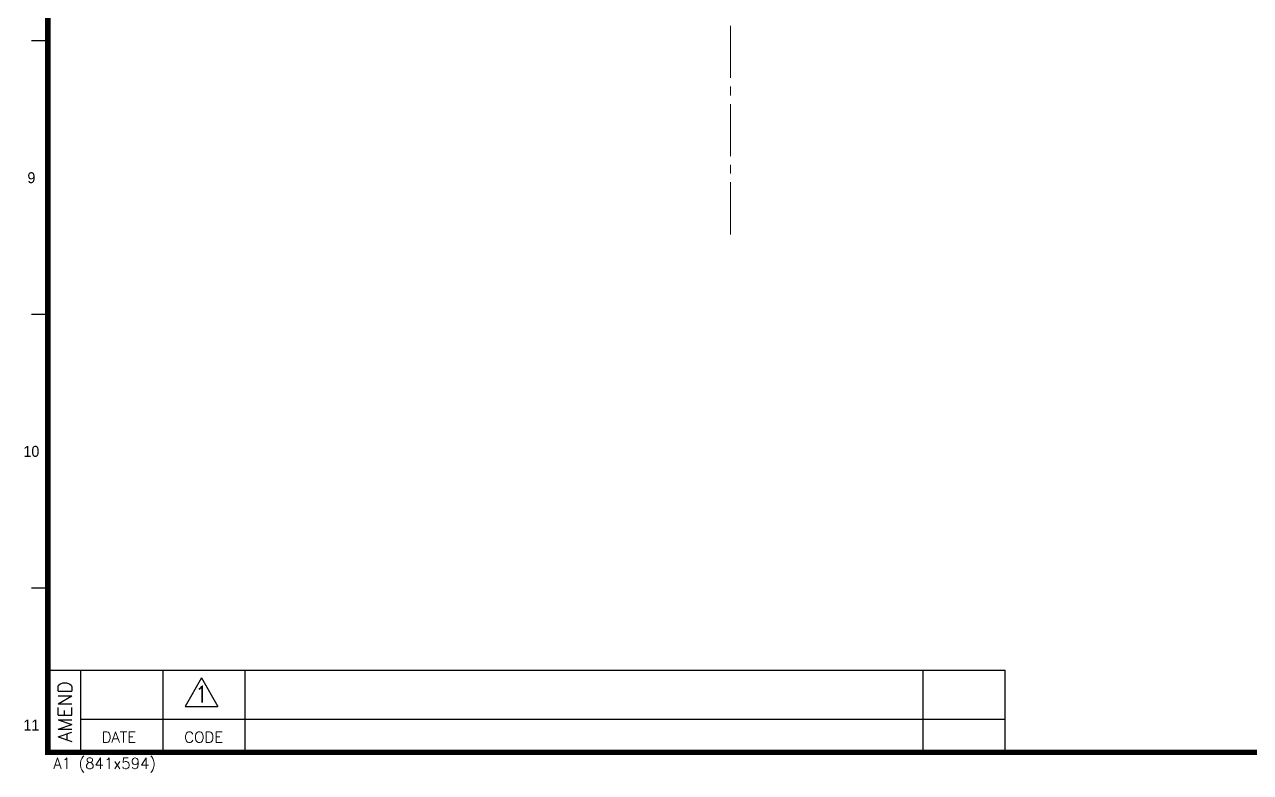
# Model space of a CAD drawing. Header units: millimetres. Extents: x 509 to 5579, y -1329 to 587.
# Drawn here: x 1953.4 to 2177.5, y -1329.3 to -1192.6 of the extents above; entities that cross this region are included whole.
import ezdxf
from ezdxf.enums import TextEntityAlignment as Align

# ---------------------------------------------------------------- set-up
doc = ezdxf.new("R2010")
doc.units = ezdxf.units.MM
doc.linetypes.add('CENTER', pattern=[17.8, 10.75, -2.35, 2.35, -2.35])
doc.linetypes.add('CENTER2', pattern=[28.575, 19.05, -3.175, 3.175, -3.175])
doc.layers.get('0').update_dxf_attribs({"linetype": 'CONTINUOUS'})
doc.layers.add('3', color=112, linetype='CENTER', lineweight=15)
doc.styles.add('SIM', font='simplex')
doc.styles.get("Standard").update_dxf_attribs({"font": 'gulim.ttc', "width": 0.8, "height": 2})

msp = doc.modelspace()

# ---------------------------------------------------------------- linework, layer by layer
for p, q in [((1957.652, -1195.602), (1954.652, -1195.602)), ((1957.652, -1245.602), (1954.652, -1245.602)), ((1957.652, -1295.602), (1954.652, -1295.602)), ((1957.652, -1310.602), (2132.652, -1310.602)), ((1963.652, -1310.602), (1963.652, -1325.602)), ((1978.652, -1310.602), (1978.652, -1325.602)), ((1993.652, -1310.602), (1993.652, -1325.602)), ((2117.652, -1325.602), (2117.652, -1310.602)), ((2132.652, -1325.602), (2132.652, -1310.602)), ((1985.753, -1311.995), (1982.753, -1317.245)), ((1985.753, -1311.995), (1988.753, -1317.245)), ((1982.753, -1317.245), (1988.753, -1317.245)), ((2132.652, -1319.602), (1963.652, -1319.602))]:
    msp.add_line(p, q)
at = {"const_width": 1}
msp.add_lwpolyline([(2757.652, -775.602), (1957.652, -775.602), (1957.652, -1325.602), (2757.652, -1325.602)], close=True, dxfattribs=at)
at = {"layer": '3', "linetype": 'CENTER2', "ltscale": 0.5}
msp.add_line((2082.436, -1230.957), (2082.436, -993.844), dxfattribs=at)

# ---------------------------------------------------------------- texts
for s, p in [('9', (1954.652, -1220.602)), ('10', (1954.652, -1270.602)), ('11', (1954.652, -1320.602))]:
    msp.add_text(s, height=2).set_placement(p, align=Align.MIDDLE)
at = {"style": 'SIM'}
msp.add_text('AMEND', height=2.5, rotation=90, dxfattribs=at).set_placement((1962.018, -1318.152), align=Align.CENTER)
for s, height, p in [('1', 3, (1985.753, -1314.995)), ('DATE', 2, (1970.652, -1322.819)), ('CODE', 2, (1986.152, -1322.819))]:
    msp.add_text(s, height=height, dxfattribs=at).set_placement(p, align=Align.MIDDLE)
msp.add_text('A1 (841x594)', height=2, dxfattribs=at).set_placement((1958.652, -1328.602))

doc.saveas('drawing.dxf')
